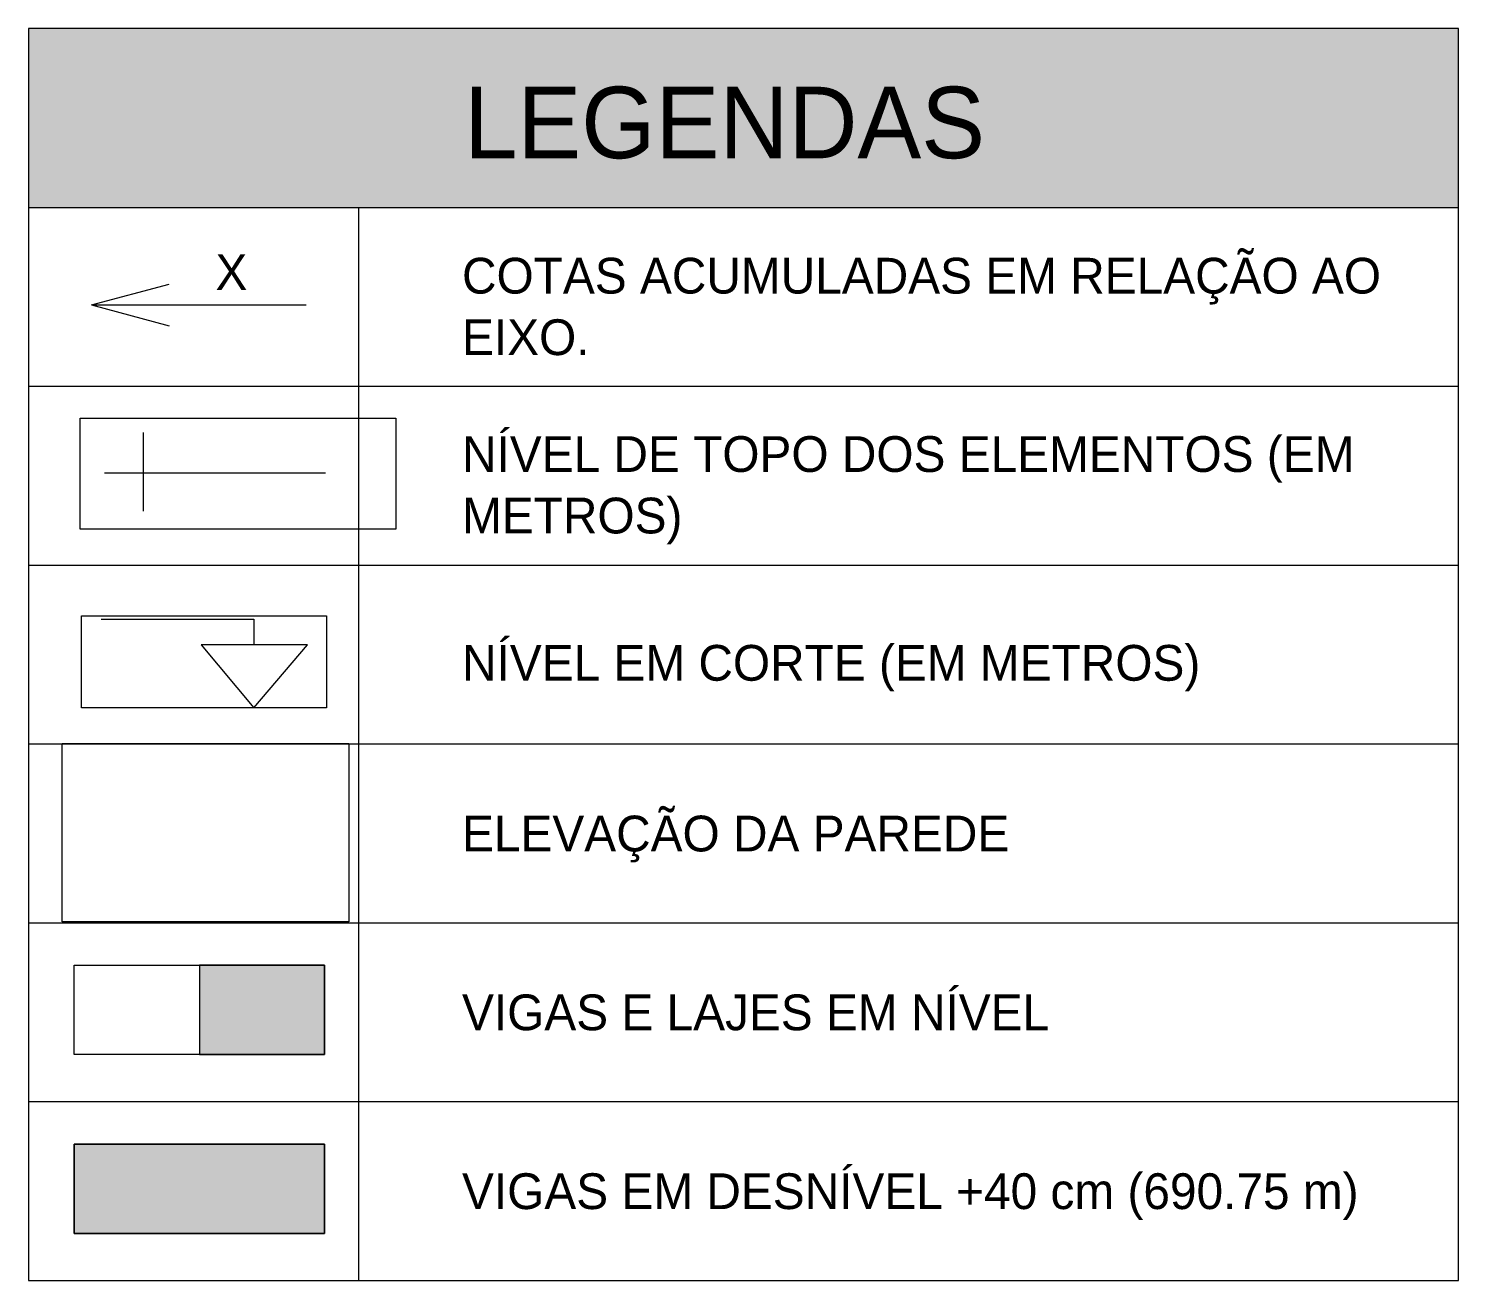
# Model space of a CAD drawing. Header units: centimetres. Extents: x 170 to 15941, y -2277 to 8860.
# Drawn here: x 14611 to 15411, y -561 to 139 of the extents above; entities that cross this region are included whole.
import ezdxf

# ---------------------------------------------------------------- set-up
doc = ezdxf.new("R2010")
doc.units = ezdxf.units.CM
doc.linetypes.add('Tracejada', pattern=[0.635, 0.3175, -0.3175])
for name, color, linetype, lineweight, true_color in [('A-DETL-1', 1, 'Continuous', 9, 0xff0000), ('A-DETL-GENF-1', 8, 'Continuous', 9, 0x808080), ('A-DETL-GENF-6', 134, 'Continuous', 9, 0x009f9f), ('G-ANNO-TEXT-1', 1, 'Continuous', 9, 0xff0000)]:
    doc.layers.add(name, color=color, linetype=linetype, lineweight=lineweight, true_color=true_color)
for name, color, linetype, lineweight in [('A-DETL-THIN', 7, 'Continuous', 9), ('G-ANNO-REFR', 7, 'Tracejada', 9), ('G-ANNO-TEXT', 7, 'Continuous', 9)]:
    doc.layers.add(name, color=color, linetype=linetype, lineweight=lineweight)
doc.styles.add('Bahnschrift_1', font='', dxfattribs={"height": 20})
doc.styles.add('Bahnschrift_6', font='', dxfattribs={"height": 40})
doc.styles.get('Bahnschrift_1').set_extended_font_data('Bahnschrift')
doc.styles.get('Bahnschrift_6').set_extended_font_data('Bahnschrift')
picture_1 = doc.add_image_def('image1.png', size_in_pixel=(498, 175))
picture_2 = doc.add_image_def('image2.png', size_in_pixel=(846, 317))
picture_3 = doc.add_image_def('image3.jpg', size_in_pixel=(246, 153))

msp = doc.modelspace()

# ---------------------------------------------------------------- hatches: boundary and pattern name
at = {"layer": 'A-DETL-GENF-1'}
for points in [[(15410.98, 39.23), (15410.98, 139.23), (14610.98, 139.23), (14610.98, 39.23)], [(14776.53, -434.52), (14776.53, -384.52), (14706.53, -384.52), (14706.53, -434.52)]]:
    msp.add_hatch(color=256, dxfattribs=at).paths.add_polyline_path(points)
at = {"layer": 'A-DETL-GENF-6'}
msp.add_hatch(color=256, dxfattribs=at).paths.add_polyline_path([(14706.53, -534.52), (14776.53, -534.52), (14776.53, -484.52), (14636.53, -484.52), (14636.53, -534.52)])

# ---------------------------------------------------------------- linework, layer by layer
at = {"layer": 'A-DETL-1'}
for q in [(14689.68, -3.67), (14766.22, -15.32), (14689.68, -26.96)]:
    msp.add_line((14646.22, -15.32), q, dxfattribs=at)
at = {"layer": 'A-DETL-THIN'}
for p, q in [((15410.98, 139.23), (14610.98, 139.23)), ((14610.98, 139.23), (14610.98, 39.23)), ((14610.98, 139.23), (14610.98, 39.23)), ((15410.98, 139.23), (14610.98, 139.23)), ((15410.98, 39.23), (15410.98, 139.23)), ((15410.98, 39.23), (15410.98, 139.23)), ((14610.98, 39.23), (15410.98, 39.23)), ((14610.98, 39.23), (15410.98, 39.23)), ((14610.98, 39.23), (14610.98, -560.77)), ((14795.53, 39.23), (14795.53, -560.77)), ((15410.98, -560.77), (15410.98, 39.23)), ((14610.98, -60.77), (15410.98, -60.77)), ((14675.16, -86.68), (14675.16, -130.68)), ((14653.53, -109.11), (14777.03, -109.11)), ((14610.98, -160.77), (15410.98, -160.77)), ((14651.51, -190.92), (14737.07, -190.92)), ((14737.07, -190.92), (14737.07, -205.42)), ((14767.03, -205.42), (14707.53, -205.42)), ((14707.53, -205.42), (14737.07, -240.59)), ((14737.07, -240.59), (14767.03, -205.42)), ((14610.98, -260.77), (15410.98, -260.77)), ((14610.98, -360.77), (15410.98, -360.77)), ((14636.53, -384.52), (14776.53, -384.52)), ((14636.53, -434.52), (14636.53, -384.52)), ((14776.53, -384.52), (14706.53, -384.52)), ((14706.53, -384.52), (14706.53, -434.52)), ((14706.53, -384.52), (14706.53, -434.52)), ((14776.53, -434.52), (14776.53, -384.52)), ((14776.53, -384.52), (14776.53, -434.52)), ((14776.53, -434.52), (14636.53, -434.52)), ((14706.53, -434.52), (14776.53, -434.52)), ((14610.98, -460.77), (15410.98, -460.77)), ((14776.53, -484.52), (14636.53, -484.52)), ((14636.53, -484.52), (14636.53, -534.52)), ((14636.53, -484.52), (14636.53, -534.52)), ((14636.53, -484.52), (14776.53, -484.52)), ((14636.53, -534.52), (14636.53, -484.52)), ((14776.53, -534.52), (14776.53, -484.52)), ((14776.53, -484.52), (14776.53, -534.52)), ((14636.53, -534.52), (14776.53, -534.52)), ((14776.53, -534.52), (14636.53, -534.52)), ((14610.98, -560.77), (15410.98, -560.77))]:
    msp.add_line(p, q, dxfattribs=at)

# ---------------------------------------------------------------- texts
at = {"layer": 'G-ANNO-TEXT', "attachment_point": 1}
for s, insert, char_height, width, style in [('LEGENDAS', (14854.77, 106.73), 40, 343.9239, 'Bahnschrift_6'), ('COTAS ACUMULADAS EM RELAÇÃO AO ', (14853.49, 11.06), 20, 622.1095, 'Bahnschrift_1'), ('EIXO.', (14853.49, -23.34), 20, 80.1687, 'Bahnschrift_1'), ('NÍVEL DE TOPO DOS ELEMENTOS (EM ', (14853.49, -88.68), 20, 598.8606, 'Bahnschrift_1'), ('METROS)', (14853.49, -123.07), 20, 142.7004, 'Bahnschrift_1'), ('NÍVEL EM CORTE (EM METROS)', (14853.49, -205.44), 20, 488.2277, 'Bahnschrift_1'), ('ELEVAÇÃO DA PAREDE', (14853.49, -300.89), 20, 365.5695, 'Bahnschrift_1'), ('VIGAS E LAJES EM NÍVEL', (14853.49, -400.89), 20, 399.2404, 'Bahnschrift_1'), ('VIGAS EM DESNÍVEL +40 cm (690.75 m)', (14853.49, -500.89), 20, 615.696, 'Bahnschrift_1')]:
    msp.add_mtext(s, dxfattribs=dict(at, insert=insert, char_height=char_height, width=width, style=style))
at = {"layer": 'G-ANNO-TEXT-1', "insert": (14715.55, 13.06), "char_height": 20, "width": 19.2405, "attachment_point": 1, "style": 'Bahnschrift_1'}
msp.add_mtext('X', dxfattribs=at)

# ---------------------------------------------------------------- pictures from other files: only their frames are drawn
at = {"layer": 'G-ANNO-REFR'}
image = msp.add_image(picture_1, insert=(14639.92, -140.7), size_in_units=(176.63, 62.07), dxfattribs=at)
image.dxf.flags = 7
image = msp.add_image(picture_2, insert=(14640.49, -240.59), size_in_units=(137.12, 51.38), dxfattribs=at)
image.dxf.flags = 7
image = msp.add_image(picture_3, insert=(14629.8, -360.19), size_in_units=(160.36, 99.74), dxfattribs=at)
image.dxf.flags = 7

doc.saveas('drawing.dxf')
